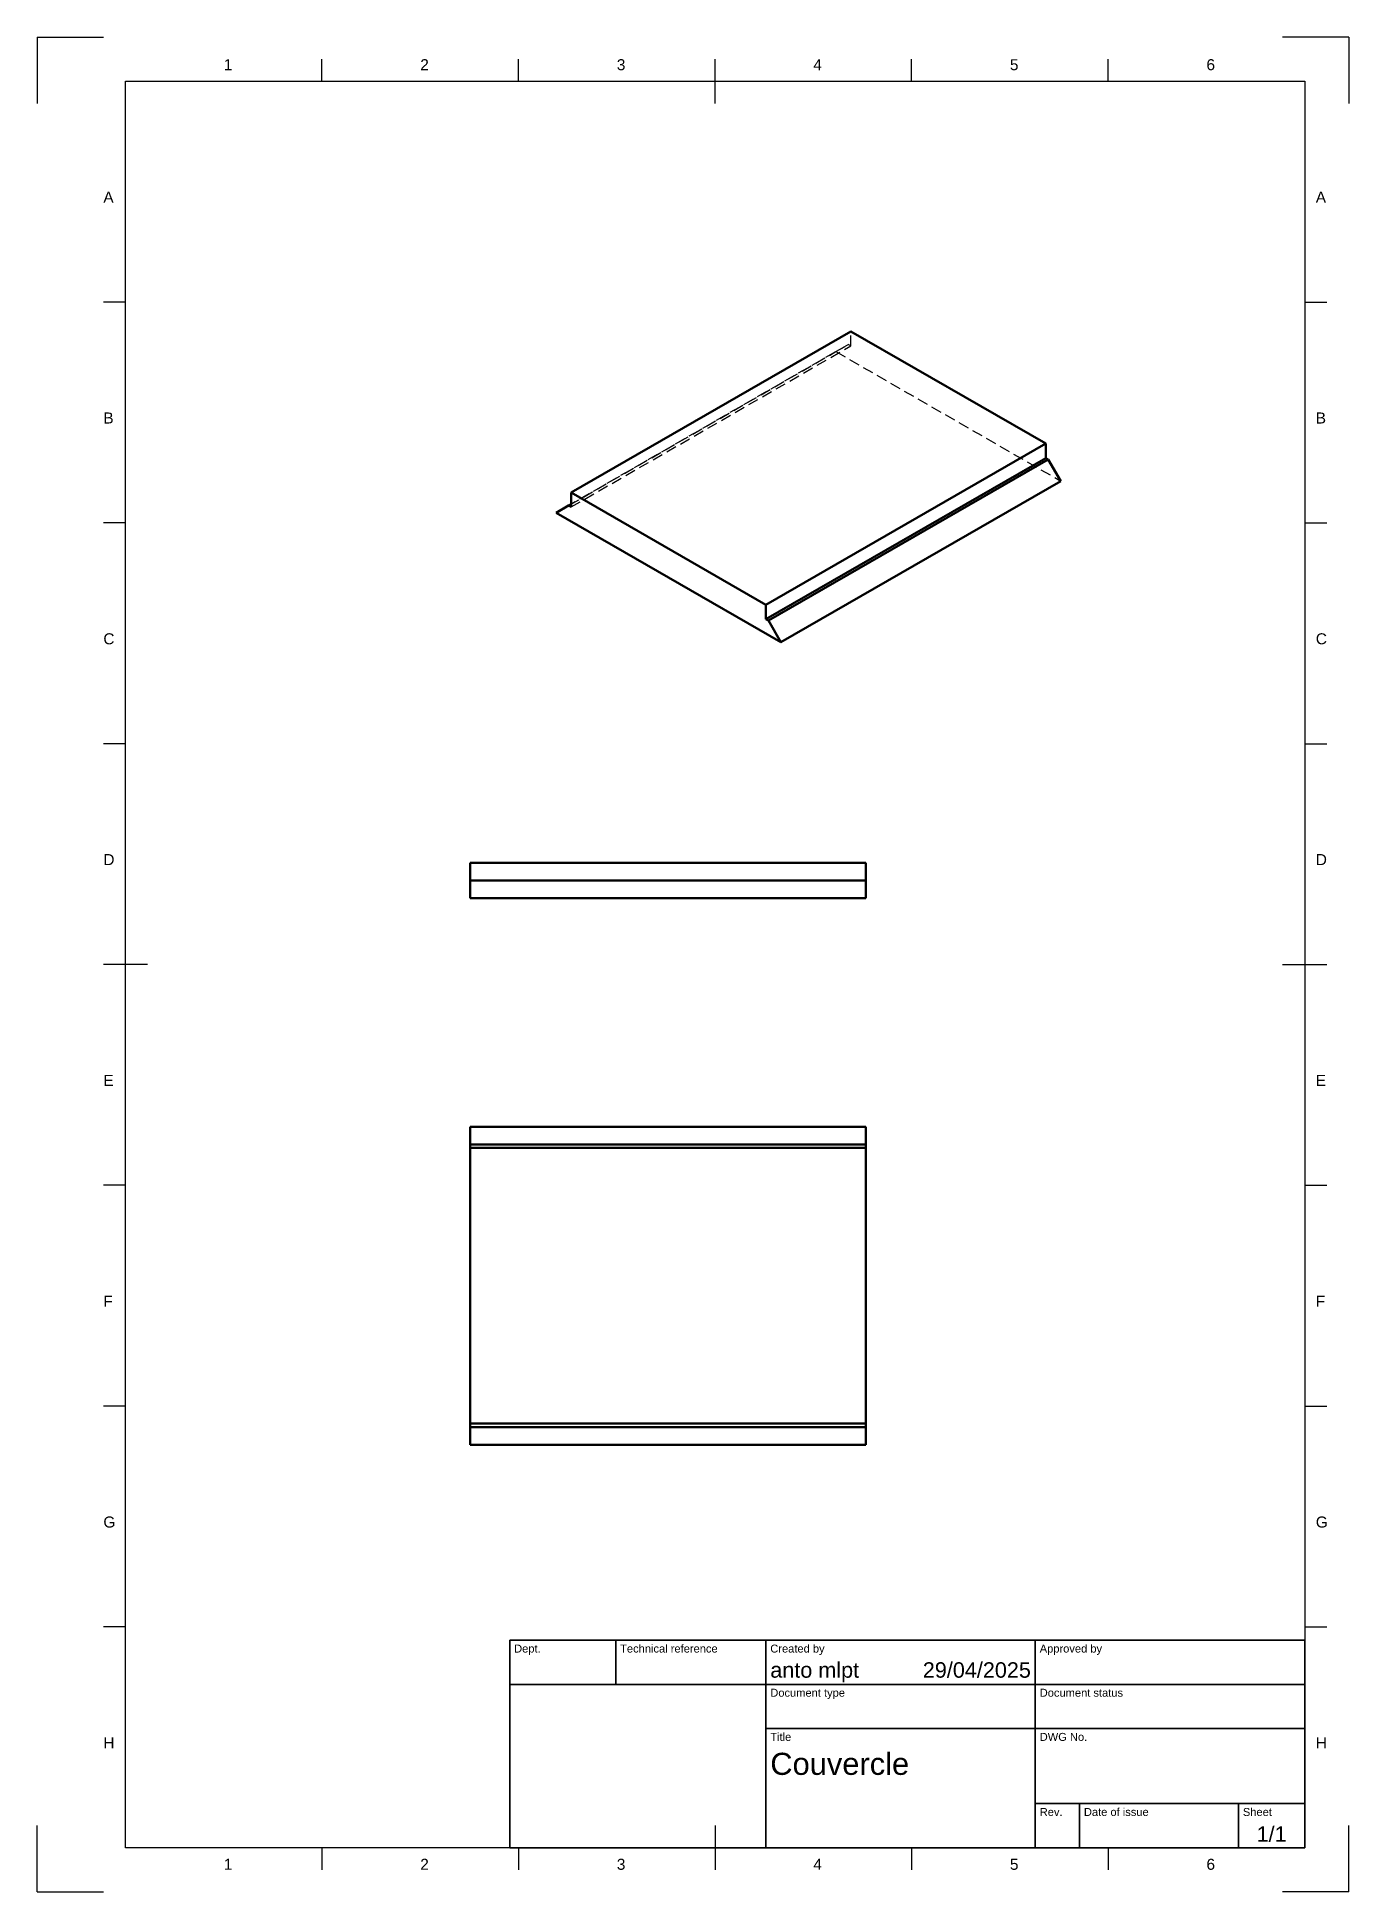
# Model space of a CAD drawing. Header units: millimetres. Extents: x 0 to 297, y 0 to 420.
import ezdxf
from ezdxf.enums import TextEntityAlignment as Align

# ---------------------------------------------------------------- set-up
doc = ezdxf.new("R2010")
doc.units = ezdxf.units.MM
doc.header["$LTSCALE"] = 0.75
doc.linetypes.add('HIDDEN2', pattern=[4.7625, 3.175, -1.5875])
for name, color, linetype, lineweight in [('BORDER', 7, 'Continuous', 25), ('Hidden', 7, 'HIDDEN2', 25), ('TITLEBLOCK', 7, 'Continuous', 35), ('Visible', 7, 'Continuous', 50)]:
    doc.layers.add(name, color=color, linetype=linetype, lineweight=lineweight)
doc.styles.add('FusionTitle', font='arial.ttf')
doc.styles.get("Standard").update_dxf_attribs({"font": 'arial.ttf'})

# ---------------------------------------------------------------- blocks, each defined once
blk = doc.blocks.new('ISO_A3(P)_SHEET')
for p, q in [((0, 420), (0, 405)), ((0, 420), (15, 420)), ((297, 420), (282, 420)), ((297, 420), (297, 405)), ((64.5, 410), (64.5, 415)), ((109, 410), (109, 415)), ((153.5, 405), (153.5, 415)), ((198, 410), (198, 415)), ((242.5, 410), (242.5, 415)), ((20, 10), (20, 410)), ((20, 410), (287, 410)), ((287, 410), (287, 10)), ((20, 360), (15, 360)), ((287, 360), (292, 360)), ((20, 310), (15, 310)), ((287, 310), (292, 310)), ((20, 260), (15, 260)), ((287, 260), (292, 260)), ((25, 210), (15, 210)), ((282, 210), (292, 210)), ((20, 160), (15, 160)), ((287, 160), (292, 160)), ((20, 110), (15, 110)), ((287, 110), (292, 110)), ((20, 60), (15, 60)), ((287, 60), (292, 60)), ((0, 0), (0, 15)), ((153.5, 15), (153.5, 5)), ((297, 0), (297, 15)), ((287, 10), (20, 10)), ((64.5, 10), (64.5, 5)), ((109, 10), (109, 5)), ((198, 10), (198, 5)), ((242.5, 10), (242.5, 5)), ((0, 0), (15, 0)), ((297, 0), (282, 0))]:
    blk.add_line(p, q)
at = {"char_height": 2.5, "attachment_point": 1}
for s, insert in [('1', (42.25, 415)), ('2', (86.75, 415)), ('3', (131.25, 415)), ('4', (175.75, 415)), ('5', (220.25, 415)), ('6', (264.75, 415)), ('A', (15, 385)), ('A', (289.5, 385)), ('B', (15, 335)), ('B', (289.5, 335)), ('C', (15, 285)), ('C', (289.5, 285)), ('D', (15, 235)), ('D', (289.5, 235)), ('E', (15, 185)), ('E', (289.5, 185)), ('F', (15, 135)), ('F', (289.5, 135)), ('G', (15, 85)), ('G', (289.5, 85)), ('H', (15, 35)), ('H', (289.5, 35)), ('1', (42.25, 7.5)), ('2', (86.75, 7.5)), ('3', (131.25, 7.5)), ('4', (175.75, 7.5)), ('5', (220.25, 7.5)), ('6', (264.75, 7.5))]:
    blk.add_mtext(s, dxfattribs=dict(at, insert=insert))
blk = doc.blocks.new('ISO_TITLEBLOCK')
at = {"layer": 'TITLEBLOCK'}
for p, q in [((0, 47), (-180, 47)), ((-180, 47), (-180, 0)), ((-156, 37), (-156, 47)), ((-122, 0), (-122, 47)), ((-61, 0), (-61, 47)), ((0, 0), (0, 47)), ((-180, 37), (0, 37)), ((-122, 27), (0, 27)), ((-61, 10), (0, 10)), ((-51, 0), (-51, 10)), ((-15, 0), (-15, 10)), ((-180, 0), (0, 0))]:
    blk.add_line(p, q, dxfattribs=at)
at = {"layer": 'TITLEBLOCK', "style": 'FusionTitle'}
for s, p in [('Dept.', (-179, 46)), ('Technical reference', (-155, 46)), ('Created by', (-121, 46)), ('Approved by', (-60, 46)), ('Document type', (-121, 36)), ('Document status', (-60, 36)), ('Title', (-121, 26)), ('DWG No.', (-60, 26)), ('Rev.', (-60, 9)), ('Date of issue', (-50, 9)), ('Sheet', (-14, 9))]:
    blk.add_text(s, height=1.8, dxfattribs=at).set_placement(p, align=Align.TOP_LEFT)
for tag, height, p in [('DEPT', 3.5, (-179, 42)), ('TECHNICAL_REFERENCE', 3.5, (-155, 42)), ('CREATED_BY', 3.5, (-121, 42)), ('APPROVED_BY', 3.5, (-60, 42)), ('DOCUMENT_TYPE', 3.5, (-121, 32)), ('DOCUMENT_STATUS', 3.5, (-60, 32)), ('TITLE_1', 5, (-121, 21.5)), ('TITLE_2', 5, (-121, 14)), ('TITLE_3', 5, (-121, 6.5)), ('DATE_OF_ISSUE', 3.5, (-50, 5))]:
    blk.add_attdef(tag, text='', height=height, dxfattribs=at).set_placement(p, align=Align.TOP_LEFT)
for tag, p in [('CREATED_DATE', (-62, 42)), ('APPROVED_DATE', (-0.99, 42))]:
    blk.add_attdef(tag, text='', height=3.5, dxfattribs=at).set_placement(p, align=Align.TOP_RIGHT)
for tag, height, p in [('DRAWING_NUMBER', 5, (-30.5, 19.75)), ('REV', 3.5, (-56, 4.85)), ('SHEET', 3.5, (-7.5, 4.85))]:
    blk.add_attdef(tag, text='', height=height, dxfattribs=at).set_placement(p, align=Align.TOP_CENTER)

msp = doc.modelspace()

# ---------------------------------------------------------------- linework, layer by layer
at = {"layer": 'Hidden', "extrusion": (5.55112e-17, 0.817547, 0.575862)}
for p, q in [((184.26, 350.08), (184.26, 353.35)), ((117.5, 312.28), (180.86, 348.77)), ((183.69, 350.41), (120.9, 314.25)), ((120.9, 313.6), (184.26, 350.08)), ((180.86, 348.77), (183.69, 350.41)), ((180.86, 348.77), (231.77, 319.45)), ((183.69, 350.41), (184.26, 350.08))]:
    msp.add_line(p, q, dxfattribs=at)
at = {"layer": 'Visible', "extrusion": (5.55112e-17, 0.817547, 0.575862)}
for p, q in [((184.26, 353.35), (120.9, 316.87)), ((228.38, 327.95), (184.26, 353.35)), ((165.02, 291.46), (228.38, 327.95)), ((228.38, 327.95), (228.38, 324.68)), ((228.38, 324.68), (165.02, 288.19)), ((165.59, 287.86), (228.94, 324.35)), ((228.38, 324.68), (228.94, 324.35)), ((228.94, 324.35), (231.77, 319.45)), ((231.77, 319.45), (168.42, 282.97)), ((120.9, 316.87), (120.9, 313.6)), ((120.9, 316.87), (165.02, 291.46)), ((120.33, 313.93), (117.5, 312.28)), ((168.42, 282.97), (117.5, 312.28)), ((120.9, 314.25), (120.33, 313.93)), ((120.9, 313.6), (120.33, 313.93)), ((165.02, 288.19), (165.02, 291.46)), ((165.59, 287.86), (165.02, 288.19)), ((168.42, 282.97), (165.59, 287.86))]:
    msp.add_line(p, q, dxfattribs=at)
at = {"layer": 'Visible', "extrusion": (0, 1, 0)}
for p, q in [((98.02, 233.01), (187.62, 233.01)), ((98.02, 229.01), (98.02, 233.01)), ((187.62, 233.01), (187.62, 229.01)), ((98.02, 229.01), (187.62, 229.01)), ((98.02, 225.01), (98.02, 229.01)), ((187.62, 229.01), (187.62, 225.01)), ((187.62, 225.01), (98.02, 225.01))]:
    msp.add_line(p, q, dxfattribs=at)
at = {"layer": 'Visible'}
for p, q in [((98.02, 173.25), (187.62, 173.25)), ((98.02, 169.25), (98.02, 173.25)), ((187.62, 173.25), (187.62, 169.25)), ((187.62, 169.25), (98.02, 169.25)), ((98.02, 168.45), (98.02, 169.25)), ((187.62, 168.45), (98.02, 168.45)), ((98.02, 168.45), (98.02, 106.05)), ((187.62, 169.25), (187.62, 168.45)), ((187.62, 106.05), (187.62, 168.45)), ((98.02, 105.25), (98.02, 106.05)), ((98.02, 106.05), (187.62, 106.05)), ((98.02, 105.25), (187.62, 105.25)), ((98.02, 101.25), (98.02, 105.25)), ((187.62, 106.05), (187.62, 105.25)), ((187.62, 105.25), (187.62, 101.25)), ((187.62, 101.25), (98.02, 101.25))]:
    msp.add_line(p, q, dxfattribs=at)

# ---------------------------------------------------------------- block references
at = {"layer": 'BORDER'}
msp.add_blockref('ISO_A3(P)_SHEET', (0, 0), dxfattribs=at)
at = {"layer": 'TITLEBLOCK'}
msp.add_blockref('ISO_TITLEBLOCK', (287, 10), dxfattribs=at).add_auto_attribs({'CREATED_DATE': '29/04/2025', 'SHEET': '1/1', 'TITLE_1': 'Couvercle', 'CREATED_BY': 'anto mlpt'})

doc.saveas('drawing.dxf')
